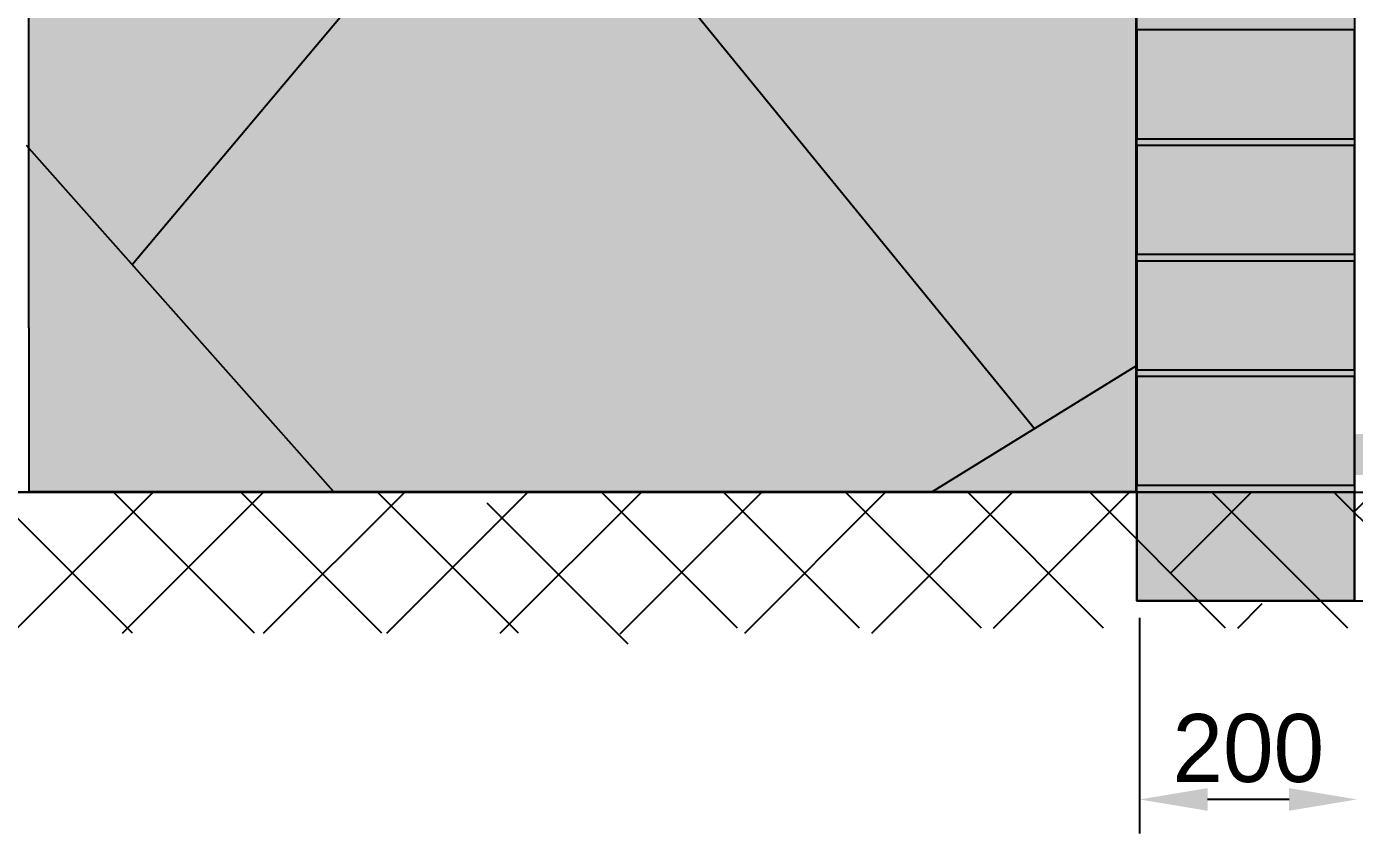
# Model space of a CAD drawing. Header units: millimetres. Extents: x -1985 to 969, y 203 to 500.
# Drawn here: x -1885.88 to -1837.03, y 366.88 to 396.56 of the extents above; entities that cross this region are included whole.
import ezdxf

# ---------------------------------------------------------------- set-up
doc = ezdxf.new("R2010")
doc.units = ezdxf.units.MM
doc.layers.add('надписи', color=7, linetype='Continuous')

msp = doc.modelspace()

# ---------------------------------------------------------------- hatches: boundary and pattern name
msp.add_hatch(color=9).paths.add_polyline_path([(-1845.029, 432.433), (-1837.029, 432.433), (-1837.029, 375.433), (-1845.029, 375.433)])
at = {"layer": 'надписи'}
for color, points in [(8, [(-1866.373, 406.397), (-1885.796, 406.397), (-1885.796, 392.083), (-1881.997, 387.805)]), (8, [(-1867.656, 404.87), (-1881.997, 387.805), (-1874.585, 379.458), (-1852.549, 379.458), (-1848.805, 381.769)]), (8, [(-1848.805, 381.769), (-1845.062, 384.08), (-1845.062, 404.87), (-1867.656, 404.87)]), (8, [(-1885.796, 392.083), (-1885.796, 385.477), (-1885.796, 379.458), (-1874.585, 379.458)]), (8, [(-1852.549, 379.458), (-1845.062, 379.458), (-1845.062, 384.08)]), (4, [(-1833.337, 380.06), (-1833.337, 382.623), (-1830.616, 382.623), (-1830.616, 384.14), (-1834.907, 384.14), (-1834.907, 381.577), (-1837.029, 381.577), (-1837.029, 380.06)])]:
    msp.add_hatch(color=color, dxfattribs=at).paths.add_polyline_path(points)

# ---------------------------------------------------------------- linework, layer by layer
for p, q in [((-1953.327, 379.433), (-1878.977, 379.433)), ((-1881.989, 374.245), (-1887.178, 379.433)), ((-1886.224, 374.433), (-1881.224, 379.433)), ((-1877.499, 374.245), (-1882.688, 379.433)), ((-1882.353, 374.245), (-1877.164, 379.433)), ((-1872.815, 374.245), (-1878.003, 379.433)), ((-1877.159, 374.245), (-1871.97, 379.433)), ((-1867.786, 374.245), (-1872.975, 379.433)), ((-1872.628, 374.245), (-1867.439, 379.433)), ((-1868.452, 374.245), (-1863.263, 379.433)), ((-1867.891, 379.433), (-1794.234, 379.433)), ((-1867.266, 379.433), (-1862.953, 379.433)), ((-1859.727, 374.433), (-1864.727, 379.433)), ((-1864.042, 374.217), (-1858.853, 379.406)), ((-1855.237, 374.433), (-1860.237, 379.433)), ((-1859.458, 374.249), (-1854.269, 379.438)), ((-1850.747, 374.433), (-1855.747, 379.433)), ((-1854.789, 374.249), (-1849.6, 379.438)), ((-1846.257, 374.433), (-1851.257, 379.433)), ((-1850.303, 374.433), (-1845.303, 379.433)), ((-1841.767, 374.433), (-1846.767, 379.433)), ((-1843.79, 376.456), (-1840.812, 379.433)), ((-1837.277, 374.433), (-1842.277, 379.433)), ((-1832.787, 374.433), (-1837.787, 379.433)), ((-1837.055, 378.701), (-1836.322, 379.433)), ((-1863.749, 373.841), (-1868.937, 379.03)), ((-1841.322, 374.433), (-1840.422, 375.333)), ((-1837.187, 375.433), (-1823.432, 375.433)), ((-1844.933, 374.808), (-1844.933, 366.878)), ((-1839.433, 368.128), (-1842.433, 368.128))]:
    msp.add_line(p, q)
at = {"lineweight": 25}
msp.add_line((-1879.602, 379.433), (-1894.19, 379.433), dxfattribs=at)
for points in [[(-1845.029, 432.433), (-1837.029, 432.433), (-1837.029, 375.433), (-1845.029, 375.433)], [(-1837.029, 396.433), (-1845.029, 396.433), (-1845.029, 392.433), (-1837.029, 392.433)], [(-1837.029, 392.183), (-1845.029, 392.183), (-1845.029, 388.183), (-1837.029, 388.183)], [(-1837.029, 387.933), (-1845.029, 387.933), (-1845.029, 383.933), (-1837.029, 383.933)], [(-1837.029, 383.683), (-1845.029, 383.683), (-1845.029, 379.683), (-1837.029, 379.683)], [(-1837.029, 379.433), (-1845.029, 379.433), (-1845.029, 375.433), (-1837.029, 375.433)]]:
    msp.add_lwpolyline(points, close=True)
for points in [[(-1842.433, 368.545), (-1842.433, 367.712), (-1844.933, 368.128)], [(-1839.433, 368.545), (-1839.433, 367.712), (-1836.933, 368.128)]]:
    msp.add_solid(points)
at = {"layer": 'надписи'}
for p, q in [((-1885.796, 385.477), (-1885.796, 430.841)), ((-1845.062, 379.458), (-1845.062, 429.903)), ((-1885.796, 385.477), (-1885.796, 379.458)), ((-1885.796, 379.458), (-1845.062, 379.458)), ((-1878.977, 379.433), (-1867.266, 379.433))]:
    msp.add_line(p, q, dxfattribs=at)
at = {"layer": 'надписи', "color": 8}
for p, q in [((-1881.997, 387.805), (-1846.109, 430.511)), ((-1867.656, 404.87), (-1848.805, 381.769)), ((-1874.585, 379.458), (-1885.886, 392.183)), ((-1852.549, 379.458), (-1845.062, 384.08))]:
    msp.add_line(p, q, dxfattribs=at)

# ---------------------------------------------------------------- texts
at = {"insert": (-1840.933, 370.003), "char_height": 2.5, "attachment_point": 5}
msp.add_mtext('200', dxfattribs=at)

doc.saveas('drawing.dxf')
